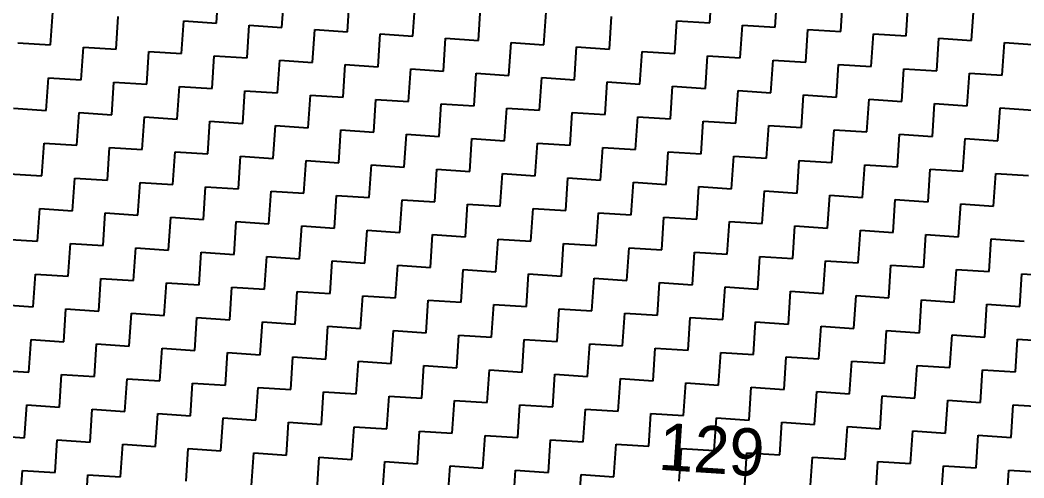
# Model space of a CAD drawing. Header units: metres. Extents: x 286068 to 287358, y 2005630 to 2007098.
# Drawn here: x 286949.5 to 287048.9, y 2006240.5 to 2006285.9 of the extents above; entities that cross this region are included whole.
import ezdxf
from ezdxf.enums import TextEntityAlignment as Align

# ---------------------------------------------------------------- set-up
doc = ezdxf.new("R2010")
doc.units = ezdxf.units.M
doc.layers.add('POLY_HATCH', color=12, linetype='Continuous')
doc.layers.add('TEXT_PARCEL', color=7, linetype='Continuous')
doc.styles.add('TEXT_MAP', font='')
doc.styles.get('TEXT_MAP').set_extended_font_data('Kruti Dev 050')

msp = doc.modelspace()

# ---------------------------------------------------------------- linework, layer by layer
at = {"layer": 'POLY_HATCH', "linetype": 'Continuous'}
for p, q in [((286968.942, 2006285.596), (286969.157, 2006288.838)), ((287017.785, 2006285.61), (287018, 2006288.851)), ((286975.426, 2006285.165), (286975.641, 2006288.407)), ((286981.909, 2006284.735), (286982.125, 2006287.977)), ((287024.268, 2006285.179), (287024.484, 2006288.421)), ((287030.752, 2006284.749), (287030.967, 2006287.991)), ((286952.518, 2006283.43), (286952.733, 2006286.672)), ((286988.393, 2006284.305), (286988.608, 2006287.546)), ((286994.877, 2006283.874), (286995.092, 2006287.116)), ((287001.36, 2006283.444), (287001.575, 2006286.686)), ((287037.236, 2006284.318), (287037.451, 2006287.56)), ((287043.719, 2006283.888), (287043.935, 2006287.13)), ((286959.001, 2006283), (286959.216, 2006286.241)), ((286965.485, 2006282.569), (286965.7, 2006285.811)), ((286965.7, 2006285.811), (286968.942, 2006285.596)), ((287007.844, 2006283.013), (287008.059, 2006286.255)), ((287014.328, 2006282.583), (287014.543, 2006285.825)), ((287014.543, 2006285.825), (287017.785, 2006285.61)), ((286971.969, 2006282.139), (286972.184, 2006285.381)), ((286972.184, 2006285.381), (286975.426, 2006285.165)), ((286978.452, 2006281.708), (286978.667, 2006284.95)), ((286978.667, 2006284.95), (286981.909, 2006284.735)), ((287020.811, 2006282.153), (287021.026, 2006285.394)), ((287021.026, 2006285.394), (287024.268, 2006285.179)), ((287027.295, 2006281.722), (287027.51, 2006284.964)), ((287027.51, 2006284.964), (287030.752, 2006284.749)), ((286984.936, 2006281.278), (286985.151, 2006284.52)), ((286985.151, 2006284.52), (286988.393, 2006284.305)), ((286991.42, 2006280.848), (286991.635, 2006284.089)), ((286991.635, 2006284.089), (286994.877, 2006283.874)), ((286997.903, 2006280.417), (286998.118, 2006283.659)), ((286998.118, 2006283.659), (287001.36, 2006283.444)), ((287033.779, 2006281.292), (287033.994, 2006284.534)), ((287033.994, 2006284.534), (287037.236, 2006284.318)), ((287040.262, 2006280.861), (287040.477, 2006284.103)), ((287040.477, 2006284.103), (287043.719, 2006283.888)), ((287046.746, 2006280.431), (287046.961, 2006283.673)), ((287046.961, 2006283.673), (287050.203, 2006283.458)), ((286949.276, 2006283.645), (286952.518, 2006283.43)), ((286955.544, 2006279.973), (286955.759, 2006283.215)), ((286955.759, 2006283.215), (286959.001, 2006283)), ((286962.028, 2006279.543), (286962.243, 2006282.784)), ((286962.243, 2006282.784), (286965.485, 2006282.569)), ((287004.387, 2006279.987), (287004.602, 2006283.229)), ((287004.602, 2006283.229), (287007.844, 2006283.013)), ((287010.871, 2006279.556), (287011.086, 2006282.798)), ((287011.086, 2006282.798), (287014.328, 2006282.583)), ((286968.512, 2006279.112), (286968.727, 2006282.354)), ((286968.727, 2006282.354), (286971.969, 2006282.139)), ((286974.995, 2006278.682), (286975.21, 2006281.924)), ((286975.21, 2006281.924), (286978.452, 2006281.708)), ((287017.354, 2006279.126), (287017.569, 2006282.368)), ((287017.569, 2006282.368), (287020.811, 2006282.153)), ((287023.838, 2006278.696), (287024.053, 2006281.937)), ((287024.053, 2006281.937), (287027.295, 2006281.722)), ((286981.479, 2006278.251), (286981.694, 2006281.493)), ((286981.694, 2006281.493), (286984.936, 2006281.278)), ((286987.963, 2006277.821), (286988.178, 2006281.063)), ((286988.178, 2006281.063), (286991.42, 2006280.848)), ((287030.322, 2006278.265), (287030.537, 2006281.507)), ((287030.537, 2006281.507), (287033.779, 2006281.292)), ((287036.805, 2006277.835), (287037.02, 2006281.077)), ((287037.02, 2006281.077), (287040.262, 2006280.861)), ((286952.087, 2006276.946), (286952.302, 2006280.188)), ((286952.302, 2006280.188), (286955.544, 2006279.973)), ((286958.571, 2006276.516), (286958.786, 2006279.758)), ((286958.786, 2006279.758), (286962.028, 2006279.543)), ((286994.446, 2006277.391), (286994.661, 2006280.632)), ((286994.661, 2006280.632), (286997.903, 2006280.417)), ((287000.93, 2006276.96), (287001.145, 2006280.202)), ((287001.145, 2006280.202), (287004.387, 2006279.987)), ((287007.414, 2006276.53), (287007.629, 2006279.772)), ((287007.629, 2006279.772), (287010.871, 2006279.556)), ((287043.289, 2006277.404), (287043.504, 2006280.646)), ((287043.504, 2006280.646), (287046.746, 2006280.431)), ((286965.055, 2006276.086), (286965.27, 2006279.327)), ((286965.27, 2006279.327), (286968.512, 2006279.112)), ((286971.538, 2006275.655), (286971.753, 2006278.897)), ((286971.753, 2006278.897), (286974.995, 2006278.682)), ((287013.897, 2006276.099), (287014.112, 2006279.341)), ((287014.112, 2006279.341), (287017.354, 2006279.126)), ((287020.381, 2006275.669), (287020.596, 2006278.911)), ((287020.596, 2006278.911), (287023.838, 2006278.696)), ((286978.022, 2006275.225), (286978.237, 2006278.467)), ((286978.237, 2006278.467), (286981.479, 2006278.251)), ((286984.506, 2006274.794), (286984.721, 2006278.036)), ((286984.721, 2006278.036), (286987.963, 2006277.821)), ((287026.865, 2006275.238), (287027.08, 2006278.48)), ((287027.08, 2006278.48), (287030.322, 2006278.265)), ((287033.348, 2006274.808), (287033.563, 2006278.05)), ((287033.563, 2006278.05), (287036.805, 2006277.835)), ((286948.845, 2006277.162), (286952.087, 2006276.946)), ((286955.114, 2006273.489), (286955.329, 2006276.731)), ((286955.329, 2006276.731), (286958.571, 2006276.516)), ((286990.989, 2006274.364), (286991.204, 2006277.606)), ((286991.204, 2006277.606), (286994.446, 2006277.391)), ((286997.473, 2006273.933), (286997.688, 2006277.175)), ((286997.688, 2006277.175), (287000.93, 2006276.96)), ((287003.957, 2006273.503), (287004.172, 2006276.745)), ((287004.172, 2006276.745), (287007.414, 2006276.53)), ((287039.832, 2006274.378), (287040.047, 2006277.619)), ((287040.047, 2006277.619), (287043.289, 2006277.404)), ((287046.316, 2006273.947), (287046.531, 2006277.189)), ((287046.531, 2006277.189), (287049.773, 2006276.974)), ((286961.597, 2006273.059), (286961.813, 2006276.301)), ((286961.813, 2006276.301), (286965.055, 2006276.086)), ((286968.081, 2006272.629), (286968.296, 2006275.87)), ((286968.296, 2006275.87), (286971.538, 2006275.655)), ((287010.44, 2006273.073), (287010.655, 2006276.314)), ((287010.655, 2006276.314), (287013.897, 2006276.099)), ((287016.924, 2006272.642), (287017.139, 2006275.884)), ((287017.139, 2006275.884), (287020.381, 2006275.669)), ((286974.565, 2006272.198), (286974.78, 2006275.44)), ((286974.78, 2006275.44), (286978.022, 2006275.225)), ((286981.048, 2006271.768), (286981.264, 2006275.01)), ((286981.264, 2006275.01), (286984.506, 2006274.794)), ((287023.407, 2006272.212), (287023.623, 2006275.454)), ((287023.623, 2006275.454), (287026.865, 2006275.238)), ((287029.891, 2006271.781), (287030.106, 2006275.023)), ((287030.106, 2006275.023), (287033.348, 2006274.808)), ((286987.532, 2006271.337), (286987.747, 2006274.579)), ((286987.747, 2006274.579), (286990.989, 2006274.364)), ((286994.016, 2006270.907), (286994.231, 2006274.149)), ((286994.231, 2006274.149), (286997.473, 2006273.933)), ((287000.499, 2006270.476), (287000.715, 2006273.718)), ((287000.715, 2006273.718), (287003.957, 2006273.503)), ((287036.375, 2006271.351), (287036.59, 2006274.593)), ((287036.59, 2006274.593), (287039.832, 2006274.378)), ((287042.858, 2006270.921), (287043.074, 2006274.162)), ((287043.074, 2006274.162), (287046.316, 2006273.947)), ((286951.657, 2006270.463), (286951.872, 2006273.705)), ((286951.872, 2006273.705), (286955.114, 2006273.489)), ((286958.14, 2006270.032), (286958.356, 2006273.274)), ((286958.356, 2006273.274), (286961.597, 2006273.059)), ((286964.624, 2006269.602), (286964.839, 2006272.844)), ((286964.839, 2006272.844), (286968.081, 2006272.629)), ((287006.983, 2006270.046), (287007.198, 2006273.288)), ((287007.198, 2006273.288), (287010.44, 2006273.073)), ((287013.467, 2006269.616), (287013.682, 2006272.857)), ((287013.682, 2006272.857), (287016.924, 2006272.642)), ((286971.108, 2006269.171), (286971.323, 2006272.413)), ((286971.323, 2006272.413), (286974.565, 2006272.198)), ((286977.591, 2006268.741), (286977.807, 2006271.983)), ((286977.807, 2006271.983), (286981.048, 2006271.768)), ((287019.95, 2006269.185), (287020.166, 2006272.427)), ((287020.166, 2006272.427), (287023.407, 2006272.212)), ((287026.434, 2006268.755), (287026.649, 2006271.997)), ((287026.649, 2006271.997), (287029.891, 2006271.781)), ((286984.075, 2006268.311), (286984.29, 2006271.552)), ((286984.29, 2006271.552), (286987.532, 2006271.337)), ((286990.559, 2006267.88), (286990.774, 2006271.122)), ((286990.774, 2006271.122), (286994.016, 2006270.907)), ((287032.918, 2006268.324), (287033.133, 2006271.566)), ((287033.133, 2006271.566), (287036.375, 2006271.351)), ((287039.401, 2006267.894), (287039.617, 2006271.136)), ((287039.617, 2006271.136), (287042.858, 2006270.921)), ((286948.415, 2006270.678), (286951.657, 2006270.463)), ((286954.683, 2006267.006), (286954.899, 2006270.247)), ((286954.899, 2006270.247), (286958.14, 2006270.032)), ((286961.167, 2006266.575), (286961.382, 2006269.817)), ((286961.382, 2006269.817), (286964.624, 2006269.602)), ((286997.042, 2006267.45), (286997.258, 2006270.692)), ((286997.258, 2006270.692), (287000.499, 2006270.476)), ((287003.526, 2006267.019), (287003.741, 2006270.261)), ((287003.741, 2006270.261), (287006.983, 2006270.046)), ((287010.01, 2006266.589), (287010.225, 2006269.831)), ((287010.225, 2006269.831), (287013.467, 2006269.616)), ((287045.885, 2006267.464), (287046.1, 2006270.705)), ((287046.1, 2006270.705), (287049.342, 2006270.49)), ((286967.651, 2006266.145), (286967.866, 2006269.387)), ((286967.866, 2006269.387), (286971.108, 2006269.171)), ((286974.134, 2006265.714), (286974.35, 2006268.956)), ((286974.35, 2006268.956), (286977.591, 2006268.741)), ((287016.493, 2006266.159), (287016.709, 2006269.4)), ((287016.709, 2006269.4), (287019.95, 2006269.185)), ((287022.977, 2006265.728), (287023.192, 2006268.97)), ((287023.192, 2006268.97), (287026.434, 2006268.755)), ((286980.618, 2006265.284), (286980.833, 2006268.526)), ((286980.833, 2006268.526), (286984.075, 2006268.311)), ((286987.102, 2006264.854), (286987.317, 2006268.095)), ((286987.317, 2006268.095), (286990.559, 2006267.88)), ((287029.461, 2006265.298), (287029.676, 2006268.54)), ((287029.676, 2006268.54), (287032.918, 2006268.324)), ((287035.944, 2006264.867), (287036.16, 2006268.109)), ((287036.16, 2006268.109), (287039.401, 2006267.894)), ((286951.226, 2006263.979), (286951.442, 2006267.221)), ((286951.442, 2006267.221), (286954.683, 2006267.006)), ((286957.71, 2006263.549), (286957.925, 2006266.79)), ((286957.925, 2006266.79), (286961.167, 2006266.575)), ((286993.585, 2006264.423), (286993.801, 2006267.665)), ((286993.801, 2006267.665), (286997.042, 2006267.45)), ((287000.069, 2006263.993), (287000.284, 2006267.235)), ((287000.284, 2006267.235), (287003.526, 2006267.019)), ((287006.553, 2006263.562), (287006.768, 2006266.804)), ((287006.768, 2006266.804), (287010.01, 2006266.589)), ((287042.428, 2006264.437), (287042.643, 2006267.679)), ((287042.643, 2006267.679), (287045.885, 2006267.464)), ((286964.194, 2006263.118), (286964.409, 2006266.36)), ((286964.409, 2006266.36), (286967.651, 2006266.145)), ((286970.677, 2006262.688), (286970.893, 2006265.93)), ((286970.893, 2006265.93), (286974.134, 2006265.714)), ((287013.036, 2006263.132), (287013.252, 2006266.374)), ((287013.252, 2006266.374), (287016.493, 2006266.159)), ((287019.52, 2006262.702), (287019.735, 2006265.943)), ((287019.735, 2006265.943), (287022.977, 2006265.728)), ((286977.161, 2006262.257), (286977.376, 2006265.499)), ((286977.376, 2006265.499), (286980.618, 2006265.284)), ((286983.645, 2006261.827), (286983.86, 2006265.069)), ((286983.86, 2006265.069), (286987.102, 2006264.854)), ((287026.004, 2006262.271), (287026.219, 2006265.513)), ((287026.219, 2006265.513), (287029.461, 2006265.298)), ((287032.487, 2006261.841), (287032.703, 2006265.083)), ((287032.703, 2006265.083), (287035.944, 2006264.867)), ((286947.985, 2006264.194), (286951.226, 2006263.979)), ((286990.128, 2006261.397), (286990.344, 2006264.638)), ((286990.344, 2006264.638), (286993.585, 2006264.423)), ((286996.612, 2006260.966), (286996.827, 2006264.208)), ((286996.827, 2006264.208), (287000.069, 2006263.993)), ((287003.096, 2006260.536), (287003.311, 2006263.778)), ((287003.311, 2006263.778), (287006.553, 2006263.562)), ((287038.971, 2006261.41), (287039.186, 2006264.652)), ((287039.186, 2006264.652), (287042.428, 2006264.437)), ((287045.455, 2006260.98), (287045.67, 2006264.222)), ((287045.67, 2006264.222), (287048.912, 2006264.007)), ((286954.253, 2006260.522), (286954.468, 2006263.764)), ((286954.468, 2006263.764), (286957.71, 2006263.549)), ((286960.737, 2006260.092), (286960.952, 2006263.333)), ((286960.952, 2006263.333), (286964.194, 2006263.118)), ((286967.22, 2006259.661), (286967.436, 2006262.903)), ((286967.436, 2006262.903), (286970.677, 2006262.688)), ((287009.579, 2006260.105), (287009.795, 2006263.347)), ((287009.795, 2006263.347), (287013.036, 2006263.132)), ((287016.063, 2006259.675), (287016.278, 2006262.917)), ((287016.278, 2006262.917), (287019.52, 2006262.702)), ((286973.704, 2006259.231), (286973.919, 2006262.473)), ((286973.919, 2006262.473), (286977.161, 2006262.257)), ((286980.188, 2006258.8), (286980.403, 2006262.042)), ((286980.403, 2006262.042), (286983.645, 2006261.827)), ((287022.547, 2006259.245), (287022.762, 2006262.486)), ((287022.762, 2006262.486), (287026.004, 2006262.271)), ((287029.03, 2006258.814), (287029.246, 2006262.056)), ((287029.246, 2006262.056), (287032.487, 2006261.841)), ((286986.671, 2006258.37), (286986.887, 2006261.612)), ((286986.887, 2006261.612), (286990.128, 2006261.397)), ((286993.155, 2006257.94), (286993.37, 2006261.181)), ((286993.37, 2006261.181), (286996.612, 2006260.966)), ((287035.514, 2006258.384), (287035.729, 2006261.626)), ((287035.729, 2006261.626), (287038.971, 2006261.41)), ((287041.998, 2006257.953), (287042.213, 2006261.195)), ((287042.213, 2006261.195), (287045.455, 2006260.98)), ((286950.796, 2006257.495), (286951.011, 2006260.737)), ((286951.011, 2006260.737), (286954.253, 2006260.522)), ((286957.28, 2006257.065), (286957.495, 2006260.307)), ((286957.495, 2006260.307), (286960.737, 2006260.092)), ((286963.763, 2006256.635), (286963.978, 2006259.876)), ((286963.978, 2006259.876), (286967.22, 2006259.661)), ((286999.639, 2006257.509), (286999.854, 2006260.751)), ((286999.854, 2006260.751), (287003.096, 2006260.536)), ((287006.122, 2006257.079), (287006.338, 2006260.321)), ((287006.338, 2006260.321), (287009.579, 2006260.105)), ((287012.606, 2006256.648), (287012.821, 2006259.89)), ((287012.821, 2006259.89), (287016.063, 2006259.675)), ((287048.481, 2006257.523), (287048.697, 2006260.765)), ((287048.697, 2006260.765), (287051.938, 2006260.55)), ((286970.247, 2006256.204), (286970.462, 2006259.446)), ((286970.462, 2006259.446), (286973.704, 2006259.231)), ((286976.731, 2006255.774), (286976.946, 2006259.016)), ((286976.946, 2006259.016), (286980.188, 2006258.8)), ((287019.09, 2006256.218), (287019.305, 2006259.46)), ((287019.305, 2006259.46), (287022.547, 2006259.245)), ((287025.573, 2006255.787), (287025.788, 2006259.029)), ((287025.788, 2006259.029), (287029.03, 2006258.814)), ((286983.214, 2006255.343), (286983.429, 2006258.585)), ((286983.429, 2006258.585), (286986.671, 2006258.37)), ((286989.698, 2006254.913), (286989.913, 2006258.155)), ((286989.913, 2006258.155), (286993.155, 2006257.94)), ((287032.057, 2006255.357), (287032.272, 2006258.599)), ((287032.272, 2006258.599), (287035.514, 2006258.384)), ((287038.541, 2006254.927), (287038.756, 2006258.168)), ((287038.756, 2006258.168), (287041.998, 2006257.953)), ((286947.554, 2006257.711), (286950.796, 2006257.495)), ((286953.823, 2006254.038), (286954.038, 2006257.28)), ((286954.038, 2006257.28), (286957.28, 2006257.065)), ((286960.306, 2006253.608), (286960.521, 2006256.85)), ((286960.521, 2006256.85), (286963.763, 2006256.635)), ((286996.182, 2006254.483), (286996.397, 2006257.724)), ((286996.397, 2006257.724), (286999.639, 2006257.509)), ((287002.665, 2006254.052), (287002.88, 2006257.294)), ((287002.88, 2006257.294), (287006.122, 2006257.079)), ((287009.149, 2006253.622), (287009.364, 2006256.864)), ((287009.364, 2006256.864), (287012.606, 2006256.648)), ((287045.024, 2006254.496), (287045.239, 2006257.738)), ((287045.239, 2006257.738), (287048.481, 2006257.523)), ((286966.79, 2006253.178), (286967.005, 2006256.419)), ((286967.005, 2006256.419), (286970.247, 2006256.204)), ((286973.274, 2006252.747), (286973.489, 2006255.989)), ((286973.489, 2006255.989), (286976.731, 2006255.774)), ((287015.633, 2006253.191), (287015.848, 2006256.433)), ((287015.848, 2006256.433), (287019.09, 2006256.218)), ((287022.116, 2006252.761), (287022.331, 2006256.003)), ((287022.331, 2006256.003), (287025.573, 2006255.787)), ((286979.757, 2006252.317), (286979.972, 2006255.559)), ((286979.972, 2006255.559), (286983.214, 2006255.343)), ((286986.241, 2006251.886), (286986.456, 2006255.128)), ((286986.456, 2006255.128), (286989.698, 2006254.913)), ((287028.6, 2006252.33), (287028.815, 2006255.572)), ((287028.815, 2006255.572), (287032.057, 2006255.357)), ((287035.084, 2006251.9), (287035.299, 2006255.142)), ((287035.299, 2006255.142), (287038.541, 2006254.927)), ((286950.366, 2006251.012), (286950.581, 2006254.254)), ((286950.581, 2006254.254), (286953.823, 2006254.038)), ((286992.725, 2006251.456), (286992.94, 2006254.698)), ((286992.94, 2006254.698), (286996.182, 2006254.483)), ((286999.208, 2006251.025), (286999.423, 2006254.267)), ((286999.423, 2006254.267), (287002.665, 2006254.052)), ((287005.692, 2006250.595), (287005.907, 2006253.837)), ((287005.907, 2006253.837), (287009.149, 2006253.622)), ((287041.567, 2006251.47), (287041.782, 2006254.711)), ((287041.782, 2006254.711), (287045.024, 2006254.496)), ((287048.051, 2006251.039), (287048.266, 2006254.281)), ((287048.266, 2006254.281), (287051.508, 2006254.066)), ((286956.849, 2006250.581), (286957.064, 2006253.823)), ((286957.064, 2006253.823), (286960.306, 2006253.608)), ((286963.333, 2006250.151), (286963.548, 2006253.393)), ((286963.548, 2006253.393), (286966.79, 2006253.178)), ((286969.817, 2006249.72), (286970.032, 2006252.962)), ((286970.032, 2006252.962), (286973.274, 2006252.747)), ((287012.176, 2006250.165), (287012.391, 2006253.406)), ((287012.391, 2006253.406), (287015.633, 2006253.191)), ((287018.659, 2006249.734), (287018.874, 2006252.976)), ((287018.874, 2006252.976), (287022.116, 2006252.761)), ((286976.3, 2006249.29), (286976.515, 2006252.532)), ((286976.515, 2006252.532), (286979.757, 2006252.317)), ((286982.784, 2006248.86), (286982.999, 2006252.101)), ((286982.999, 2006252.101), (286986.241, 2006251.886)), ((287025.143, 2006249.304), (287025.358, 2006252.546)), ((287025.358, 2006252.546), (287028.6, 2006252.33)), ((287031.627, 2006248.873), (287031.842, 2006252.115)), ((287031.842, 2006252.115), (287035.084, 2006251.9)), ((286947.124, 2006251.227), (286950.366, 2006251.012)), ((286989.268, 2006248.429), (286989.483, 2006251.671)), ((286989.483, 2006251.671), (286992.725, 2006251.456)), ((286995.751, 2006247.999), (286995.966, 2006251.241)), ((286995.966, 2006251.241), (286999.208, 2006251.025)), ((287038.11, 2006248.443), (287038.325, 2006251.685)), ((287038.325, 2006251.685), (287041.567, 2006251.47)), ((287044.594, 2006248.013), (287044.809, 2006251.254)), ((287044.809, 2006251.254), (287048.051, 2006251.039)), ((286953.392, 2006247.555), (286953.607, 2006250.797)), ((286953.607, 2006250.797), (286956.849, 2006250.581)), ((286959.876, 2006247.124), (286960.091, 2006250.366)), ((286960.091, 2006250.366), (286963.333, 2006250.151)), ((286966.36, 2006246.694), (286966.575, 2006249.936)), ((286966.575, 2006249.936), (286969.817, 2006249.72)), ((287002.235, 2006247.568), (287002.45, 2006250.81)), ((287002.45, 2006250.81), (287005.692, 2006250.595)), ((287008.719, 2006247.138), (287008.934, 2006250.38)), ((287008.934, 2006250.38), (287012.176, 2006250.165)), ((287015.202, 2006246.708), (287015.417, 2006249.949)), ((287015.417, 2006249.949), (287018.659, 2006249.734)), ((286972.843, 2006246.263), (286973.058, 2006249.505)), ((286973.058, 2006249.505), (286976.3, 2006249.29)), ((286979.327, 2006245.833), (286979.542, 2006249.075)), ((286979.542, 2006249.075), (286982.784, 2006248.86)), ((287021.686, 2006246.277), (287021.901, 2006249.519)), ((287021.901, 2006249.519), (287025.143, 2006249.304)), ((287028.17, 2006245.847), (287028.385, 2006249.089)), ((287028.385, 2006249.089), (287031.627, 2006248.873)), ((286985.81, 2006245.403), (286986.026, 2006248.644)), ((286986.026, 2006248.644), (286989.268, 2006248.429)), ((286992.294, 2006244.972), (286992.509, 2006248.214)), ((286992.509, 2006248.214), (286995.751, 2006247.999)), ((287034.653, 2006245.416), (287034.868, 2006248.658)), ((287034.868, 2006248.658), (287038.11, 2006248.443)), ((287041.137, 2006244.986), (287041.352, 2006248.228)), ((287041.352, 2006248.228), (287044.594, 2006248.013)), ((286949.935, 2006244.528), (286950.15, 2006247.77)), ((286950.15, 2006247.77), (286953.392, 2006247.555)), ((286956.419, 2006244.098), (286956.634, 2006247.339)), ((286956.634, 2006247.339), (286959.876, 2006247.124)), ((286962.902, 2006243.667), (286963.118, 2006246.909)), ((286963.118, 2006246.909), (286966.36, 2006246.694)), ((286998.778, 2006244.542), (286998.993, 2006247.784)), ((286998.993, 2006247.784), (287002.235, 2006247.568)), ((287005.261, 2006244.111), (287005.477, 2006247.353)), ((287005.477, 2006247.353), (287008.719, 2006247.138)), ((287011.745, 2006243.681), (287011.96, 2006246.923)), ((287011.96, 2006246.923), (287015.202, 2006246.708)), ((287047.62, 2006244.556), (287047.836, 2006247.797)), ((287047.836, 2006247.797), (287051.078, 2006247.582)), ((286969.386, 2006243.237), (286969.601, 2006246.479)), ((286969.601, 2006246.479), (286972.843, 2006246.263)), ((286975.87, 2006242.806), (286976.085, 2006246.048)), ((286976.085, 2006246.048), (286979.327, 2006245.833)), ((287018.229, 2006243.251), (287018.444, 2006246.492)), ((287018.444, 2006246.492), (287021.686, 2006246.277)), ((287024.712, 2006242.82), (287024.928, 2006246.062)), ((287024.928, 2006246.062), (287028.17, 2006245.847)), ((286982.353, 2006242.376), (286982.569, 2006245.618)), ((286982.569, 2006245.618), (286985.81, 2006245.403)), ((286988.837, 2006241.946), (286989.052, 2006245.187)), ((286989.052, 2006245.187), (286992.294, 2006244.972)), ((287031.196, 2006242.39), (287031.411, 2006245.632)), ((287031.411, 2006245.632), (287034.653, 2006245.416)), ((287037.68, 2006241.959), (287037.895, 2006245.201)), ((287037.895, 2006245.201), (287041.137, 2006244.986)), ((286946.693, 2006244.743), (286949.935, 2006244.528)), ((286952.962, 2006241.071), (286953.177, 2006244.313)), ((286953.177, 2006244.313), (286956.419, 2006244.098)), ((286995.321, 2006241.515), (286995.536, 2006244.757)), ((286995.536, 2006244.757), (286998.778, 2006244.542)), ((287001.804, 2006241.085), (287002.02, 2006244.327)), ((287002.02, 2006244.327), (287005.261, 2006244.111)), ((287008.288, 2006240.654), (287008.503, 2006243.896)), ((287008.503, 2006243.896), (287011.745, 2006243.681)), ((287044.163, 2006241.529), (287044.379, 2006244.771)), ((287044.379, 2006244.771), (287047.62, 2006244.556)), ((286959.445, 2006240.641), (286959.661, 2006243.882)), ((286959.661, 2006243.882), (286962.902, 2006243.667)), ((286965.929, 2006240.21), (286966.144, 2006243.452)), ((286966.144, 2006243.452), (286969.386, 2006243.237)), ((286972.413, 2006239.78), (286972.628, 2006243.022)), ((286972.628, 2006243.022), (286975.87, 2006242.806)), ((287014.772, 2006240.224), (287014.987, 2006243.466)), ((287014.987, 2006243.466), (287018.229, 2006243.251)), ((287021.255, 2006239.794), (287021.471, 2006243.035)), ((287021.471, 2006243.035), (287024.712, 2006242.82)), ((286978.896, 2006239.349), (286979.112, 2006242.591)), ((286979.112, 2006242.591), (286982.353, 2006242.376)), ((286985.38, 2006238.919), (286985.595, 2006242.161)), ((286985.595, 2006242.161), (286988.837, 2006241.946)), ((287027.739, 2006239.363), (287027.954, 2006242.605)), ((287027.954, 2006242.605), (287031.196, 2006242.39)), ((287034.223, 2006238.933), (287034.438, 2006242.175)), ((287034.438, 2006242.175), (287037.68, 2006241.959)), ((286949.505, 2006238.044), (286949.72, 2006241.286)), ((286949.72, 2006241.286), (286952.962, 2006241.071)), ((286991.864, 2006238.489), (286992.079, 2006241.73)), ((286992.079, 2006241.73), (286995.321, 2006241.515)), ((286998.347, 2006238.058), (286998.563, 2006241.3)), ((286998.563, 2006241.3), (287001.804, 2006241.085)), ((287040.706, 2006238.502), (287040.922, 2006241.744)), ((287040.922, 2006241.744), (287044.163, 2006241.529)), ((287047.19, 2006238.072), (287047.405, 2006241.314)), ((287047.405, 2006241.314), (287050.647, 2006241.099)), ((286955.988, 2006237.614), (286956.204, 2006240.856)), ((286956.204, 2006240.856), (286959.445, 2006240.641)), ((287004.831, 2006237.628), (287005.046, 2006240.87)), ((287005.046, 2006240.87), (287008.288, 2006240.654))]:
    msp.add_line(p, q, dxfattribs=at)

# ---------------------------------------------------------------- texts
at = {"layer": 'TEXT_PARCEL', "style": 'TEXT_MAP'}
msp.add_text('129', height=4.6785, rotation=356.20205, dxfattribs=at).set_placement((287017.983, 2006243.352), align=Align.MIDDLE)

doc.saveas('drawing.dxf')
